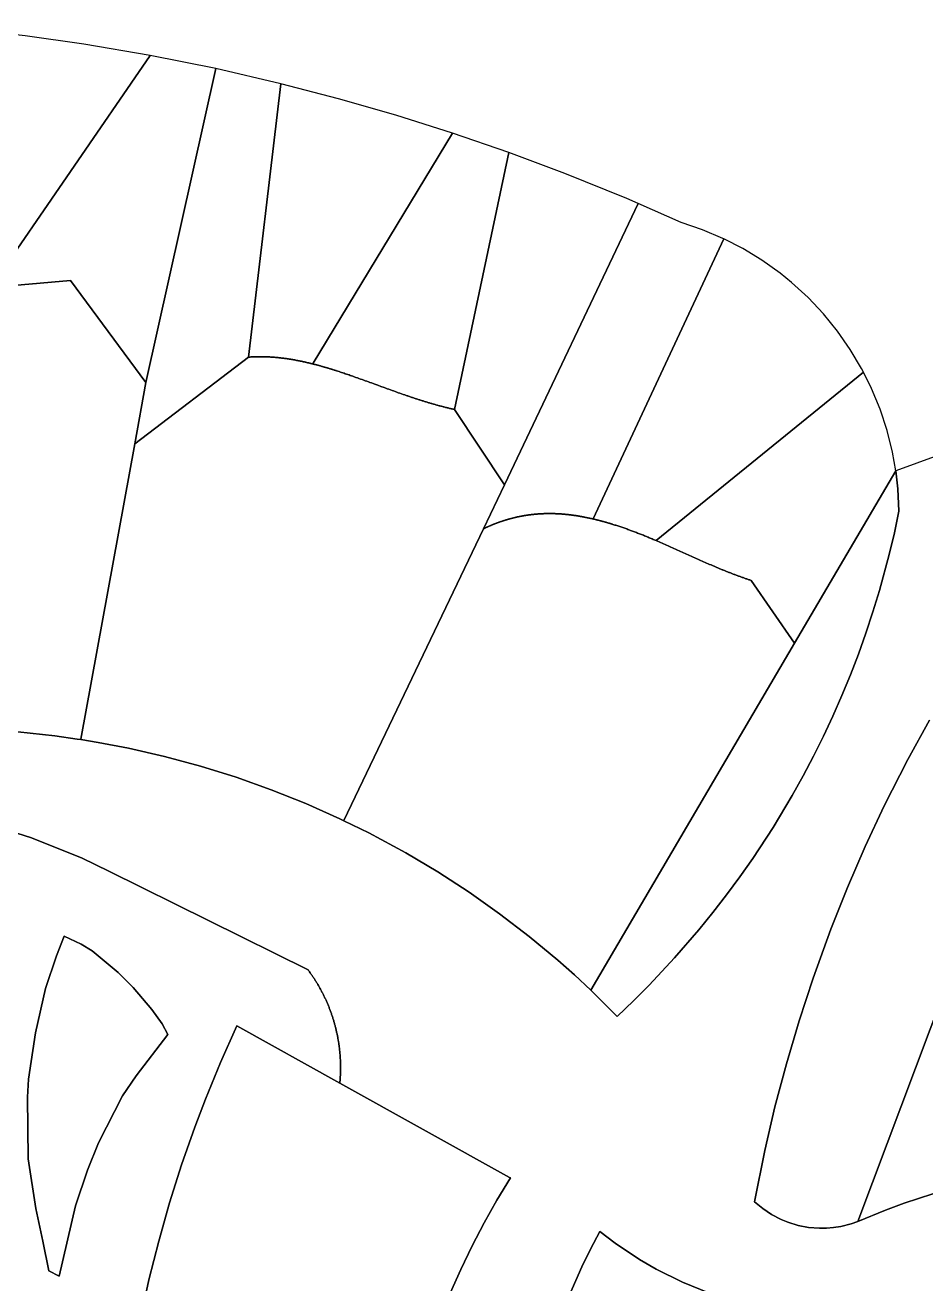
# Model space of a CAD drawing. Header units: millimetres. Extents: x 1811966 to 2218310, y 20519 to 471429.
# Drawn here: x 1899689 to 1981823, y 286002 to 400811 of the extents above; entities that cross this region are included whole.
import ezdxf

# ---------------------------------------------------------------- set-up
doc = ezdxf.new("R2010")
doc.units = ezdxf.units.MM
doc.layers.add('CLOSED_AREAS', color=7, linetype='Continuous')
doc.layers.add('REGION_HOLES', color=7, linetype='Continuous')

msp = doc.modelspace()

# ---------------------------------------------------------------- linework, layer by layer
at = {"layer": 'CLOSED_AREAS'}
for points in [[(1905052.523, 399067.082), (1899675.78, 399828.131), (1893605.659, 400516.951), (1890172.971, 400810.739), (1890165.855, 376329.182), (1896538.571, 376891.48), (1911075.353, 398044.219)], [(1911075.353, 398044.219), (1896538.571, 376891.48), (1903830.964, 377534.927), (1910698.964, 368211.233), (1917065.714, 396845.705)], [(1917065.714, 396845.705), (1910698.964, 368211.233), (1909676.713, 362611.605), (1920064.669, 370532.153), (1923018.468, 395472.564)], [(1933492.506, 392603.984), (1928274.131, 394106.34), (1923018.468, 395472.564), (1920064.669, 370532.153), (1920129.175, 370536.68), (1920193.661, 370540.911), (1920258.128, 370544.847), (1920322.574, 370548.488), (1920387.001, 370551.837), (1920451.409, 370554.896), (1920515.797, 370557.665), (1920580.166, 370560.147), (1920644.517, 370562.343), (1920708.848, 370564.255), (1920773.161, 370565.883), (1920837.456, 370567.231), (1920901.733, 370568.299), (1920965.991, 370569.09), (1921030.232, 370569.603), (1921094.456, 370569.842), (1921158.661, 370569.808), (1921222.85, 370569.503), (1921287.021, 370568.927), (1921351.176, 370568.083), (1921415.314, 370566.972), (1921479.435, 370565.595), (1921543.54, 370563.956), (1921607.629, 370562.054), (1921671.702, 370559.891), (1921735.759, 370557.47), (1921799.8, 370554.792), (1921863.826, 370551.857), (1921927.837, 370548.669), (1921991.832, 370545.228), (1922055.813, 370541.537), (1922119.779, 370537.596), (1922183.73, 370533.407), (1922247.667, 370528.972), (1922311.59, 370524.293), (1922375.499, 370519.371), (1922439.394, 370514.207), (1922503.276, 370508.804), (1922567.144, 370503.162), (1922630.998, 370497.284), (1922694.84, 370491.171), (1922758.668, 370484.824), (1922822.484, 370478.246), (1922886.288, 370471.437), (1922950.079, 370464.4), (1923013.857, 370457.136), (1923077.624, 370449.646), (1923141.379, 370441.933), (1923205.122, 370433.997), (1923268.854, 370425.84), (1923332.575, 370417.465), (1923396.284, 370408.872), (1923459.982, 370400.063), (1923523.67, 370391.04), (1923587.347, 370381.804), (1923651.014, 370372.357), (1923714.67, 370362.701), (1923778.317, 370352.836), (1923841.954, 370342.765), (1923905.581, 370332.49), (1923969.198, 370322.011), (1924032.806, 370311.331), (1924096.405, 370300.451), (1924159.995, 370289.372), (1924215.924, 370279.464), (1924271.845, 370269.406), (1924327.761, 370259.197), (1924383.669, 370248.838), (1924439.572, 370238.333), (1924495.468, 370227.68), (1924551.358, 370216.881), (1924607.243, 370205.938), (1924663.121, 370194.851), (1924718.994, 370183.622), (1924774.862, 370172.251), (1924830.723, 370160.74), (1924886.58, 370149.089), (1924942.431, 370137.301), (1924998.278, 370125.375), (1925054.119, 370113.313), (1925109.956, 370101.117), (1925165.788, 370088.786), (1925221.615, 370076.323), (1925277.438, 370063.728), (1925333.256, 370051.003), (1925389.071, 370038.148), (1925444.881, 370025.164), (1925500.687, 370012.053), (1925556.49, 369998.816), (1925612.289, 369985.454), (1925668.084, 369971.968), (1925723.876, 369958.359), (1925779.664, 369944.627), (1925835.449, 369930.775), (1925891.231, 369916.803), (1925947.01, 369902.713), (1925964.625, 369972.151), (1938670.072, 390966.524)], [(1938670.072, 390966.524), (1925964.625, 369972.151), (1925947.01, 369902.713), (1926003.479, 369888.327), (1926059.945, 369873.823), (1926116.408, 369859.2), (1926172.869, 369844.46), (1926229.327, 369829.604), (1926285.783, 369814.632), (1926342.237, 369799.548), (1926398.689, 369784.35), (1926455.139, 369769.041), (1926511.587, 369753.621), (1926568.034, 369738.093), (1926624.479, 369722.456), (1926680.922, 369706.712), (1926737.365, 369690.862), (1926793.806, 369674.907), (1926850.246, 369658.849), (1926906.686, 369642.688), (1926963.124, 369626.426), (1927019.562, 369610.063), (1927076, 369593.601), (1927132.437, 369577.041), (1927188.874, 369560.384), (1927245.31, 369543.632), (1927301.747, 369526.785), (1927358.184, 369509.844), (1927414.621, 369492.81), (1927471.059, 369475.686), (1927527.497, 369458.471), (1927583.936, 369441.167), (1927640.375, 369423.776), (1927696.816, 369406.297), (1927753.257, 369388.733), (1927809.7, 369371.084), (1927866.144, 369353.352), (1927922.589, 369335.537), (1927979.036, 369317.642), (1928035.484, 369299.666), (1928091.935, 369281.611), (1928204.841, 369245.269), (1928317.757, 369208.626), (1928430.682, 369171.688), (1928543.618, 369134.467), (1928656.566, 369096.97), (1928769.526, 369059.207), (1928882.5, 369021.186), (1928995.49, 368982.918), (1929108.495, 368944.41), (1929221.517, 368905.671), (1929334.556, 368866.712), (1929447.615, 368827.54), (1929560.694, 368788.164), (1929703.312, 368738.238), (1929845.965, 368688.02), (1929988.655, 368637.53), (1930131.385, 368586.785), (1930274.157, 368535.802), (1930416.972, 368484.601), (1930559.832, 368433.199), (1930702.741, 368381.615), (1930845.699, 368329.865), (1930988.709, 368277.969), (1931131.772, 368225.944), (1931274.892, 368173.809), (1931561.307, 368069.278), (1931847.97, 367964.521), (1932134.897, 367859.682), (1932422.105, 367754.905), (1932565.819, 367702.585), (1932709.61, 367650.335), (1932853.479, 367598.172), (1932997.429, 367546.115), (1933141.461, 367494.182), (1933285.577, 367442.391), (1933429.78, 367390.759), (1933574.072, 367339.305), (1933718.454, 367288.048), (1933862.929, 367237.004), (1934007.499, 367186.192), (1934152.165, 367135.63), (1934296.93, 367085.336), (1934369.351, 367060.295), (1934441.796, 367035.328), (1934514.268, 367010.437), (1934586.765, 366985.624), (1934659.289, 366960.892), (1934731.84, 366936.242), (1934804.417, 366911.678), (1934877.021, 366887.2), (1934949.652, 366862.813), (1935022.311, 366838.517), (1935094.997, 366814.315), (1935167.712, 366790.21), (1935240.455, 366766.203), (1935313.226, 366742.297), (1935386.027, 366718.494), (1935458.856, 366694.796), (1935531.715, 366671.206), (1935604.603, 366647.725), (1935677.521, 366624.357), (1935750.469, 366601.103), (1935823.447, 366577.966), (1935896.456, 366554.947), (1935969.496, 366532.05), (1936042.567, 366509.276), (1936115.669, 366486.627), (1936188.803, 366464.107), (1936261.969, 366441.716), (1936335.167, 366419.458), (1936408.397, 366397.335), (1936481.66, 366375.348), (1936554.956, 366353.501), (1936628.285, 366331.795), (1936701.648, 366310.232), (1936775.044, 366288.816), (1936848.474, 366267.547), (1936921.938, 366246.429), (1936995.436, 366225.464), (1937068.969, 366204.653), (1937142.538, 366184), (1937216.141, 366163.506), (1937289.78, 366143.174), (1937363.454, 366123.005), (1937437.165, 366103.003), (1937510.911, 366083.17), (1937584.695, 366063.507), (1937658.514, 366044.016), (1937732.371, 366024.702), (1937806.265, 366005.564), (1937880.197, 365986.606), (1937954.166, 365967.831), (1938028.174, 365949.239), (1938102.219, 365930.834), (1938176.304, 365912.617), (1938250.427, 365894.592), (1938324.588, 365876.76), (1938398.79, 365859.123), (1938473.03, 365841.684), (1938547.311, 365824.445), (1938621.632, 365807.408), (1938695.993, 365790.576), (1938770.394, 365773.95), (1938844.836, 365757.534), (1943803.333, 389195.053)], [(1954548.629, 384991.327), (1948888.824, 387290.777), (1943803.333, 389195.053), (1938844.836, 365757.534), (1943387.935, 358881.224), (1955576.896, 384540.095)], [(1955576.896, 384540.095), (1943387.935, 358881.224), (1941484.459, 354874.234), (1941524.94, 354893.787), (1941565.41, 354913.185), (1941605.867, 354932.427), (1941646.313, 354951.515), (1941686.747, 354970.448), (1941727.169, 354989.227), (1941767.58, 355007.852), (1941807.978, 355026.324), (1941848.365, 355044.642), (1941888.74, 355062.808), (1941929.103, 355080.822), (1941969.454, 355098.683), (1942009.793, 355116.393), (1942050.121, 355133.951), (1942090.437, 355151.359), (1942130.741, 355168.616), (1942171.034, 355185.722), (1942211.314, 355202.678), (1942251.583, 355219.485), (1942291.841, 355236.143), (1942332.086, 355252.652), (1942372.32, 355269.012), (1942412.542, 355285.224), (1942452.752, 355301.288), (1942492.951, 355317.204), (1942533.138, 355332.974), (1942573.313, 355348.596), (1942613.476, 355364.073), (1942653.628, 355379.403), (1942693.768, 355394.587), (1942733.897, 355409.626), (1942774.014, 355424.52), (1942814.119, 355439.269), (1942854.213, 355453.874), (1942894.295, 355468.334), (1942934.365, 355482.652), (1942974.424, 355496.825), (1943014.471, 355510.856), (1943054.506, 355524.744), (1943094.53, 355538.49), (1943134.543, 355552.095), (1943174.543, 355565.557), (1943214.532, 355578.878), (1943254.51, 355592.059), (1943294.476, 355605.099), (1943334.431, 355617.999), (1943374.373, 355630.759), (1943414.305, 355643.379), (1943454.225, 355655.861), (1943494.133, 355668.203), (1943534.03, 355680.408), (1943573.915, 355692.474), (1943613.789, 355704.402), (1943653.651, 355716.193), (1943693.502, 355727.847), (1943733.341, 355739.365), (1943773.169, 355750.746), (1943812.985, 355761.991), (1943852.79, 355773.101), (1943892.584, 355784.075), (1943932.365, 355794.915), (1943972.136, 355805.619), (1944011.895, 355816.19), (1944051.643, 355826.627), (1944091.379, 355836.93), (1944131.104, 355847.1), (1944170.817, 355857.138), (1944210.519, 355867.042), (1944250.21, 355876.815), (1944289.889, 355886.456), (1944329.557, 355895.966), (1944369.213, 355905.344), (1944408.858, 355914.592), (1944448.492, 355923.709), (1944488.114, 355932.697), (1944527.725, 355941.555), (1944567.325, 355950.283), (1944606.913, 355958.883), (1944646.49, 355967.353), (1944686.056, 355975.696), (1944725.61, 355983.911), (1944765.153, 355991.998), (1944804.685, 355999.958), (1944844.206, 356007.791), (1944883.715, 356015.497), (1944923.213, 356023.078), (1944962.699, 356030.532), (1945002.175, 356037.861), (1945041.639, 356045.065), (1945081.092, 356052.144), (1945120.533, 356059.099), (1945159.964, 356065.93), (1945199.383, 356072.637), (1945238.791, 356079.221), (1945278.188, 356085.681), (1945317.573, 356092.019), (1945356.947, 356098.235), (1945396.311, 356104.329), (1945435.662, 356110.301), (1945475.003, 356116.152), (1945514.333, 356121.882), (1945553.651, 356127.491), (1945592.958, 356132.98), (1945632.255, 356138.349), (1945671.54, 356143.599), (1945710.813, 356148.73), (1945750.076, 356153.741), (1945789.328, 356158.635), (1945828.568, 356163.41), (1945867.797, 356168.067), (1945907.016, 356172.607), (1945946.223, 356177.03), (1945985.419, 356181.336), (1946024.604, 356185.526), (1946063.778, 356189.6), (1946102.94, 356193.558), (1946142.092, 356197.401), (1946181.233, 356201.129), (1946220.362, 356204.742), (1946259.481, 356208.241), (1946298.589, 356211.626), (1946337.685, 356214.898), (1946376.771, 356218.056), (1946415.845, 356221.101), (1946454.909, 356224.034), (1946493.961, 356226.855), (1946533.003, 356229.564), (1946572.033, 356232.161), (1946611.053, 356234.647), (1946650.061, 356237.023), (1946689.059, 356239.288), (1946728.046, 356241.443), (1946767.021, 356243.488), (1946805.986, 356245.424), (1946844.94, 356247.251), (1946883.883, 356248.97), (1946922.815, 356250.58), (1946961.736, 356252.082), (1947000.646, 356253.476), (1947039.545, 356254.763), (1947078.433, 356255.943), (1947117.311, 356257.017), (1947156.177, 356257.984), (1947195.033, 356258.846), (1947233.878, 356259.602), (1947272.712, 356260.252), (1947311.535, 356260.798), (1947350.347, 356261.24), (1947389.149, 356261.577), (1947427.939, 356261.811), (1947466.719, 356261.941), (1947505.488, 356261.968), (1947544.246, 356261.893), (1947582.993, 356261.715), (1947621.73, 356261.435), (1947660.456, 356261.053), (1947699.171, 356260.57), (1947737.875, 356259.986), (1947776.568, 356259.301), (1947815.251, 356258.517), (1947853.923, 356257.632), (1947892.584, 356256.647), (1947931.234, 356255.564), (1947969.874, 356254.381), (1948008.503, 356253.1), (1948047.121, 356251.721), (1948085.729, 356250.244), (1948124.326, 356248.67), (1948162.912, 356246.998), (1948201.487, 356245.23), (1948240.052, 356243.365), (1948278.606, 356241.404), (1948317.149, 356239.348), (1948355.682, 356237.196), (1948394.204, 356234.949), (1948432.715, 356232.607), (1948471.216, 356230.171), (1948509.706, 356227.641), (1948548.186, 356225.017), (1948586.654, 356222.3), (1948625.113, 356219.491), (1948663.56, 356216.588), (1948701.997, 356213.594), (1948740.424, 356210.507), (1948778.84, 356207.329), (1948817.245, 356204.06), (1948855.639, 356200.7), (1948894.024, 356197.249), (1948932.397, 356193.709), (1948970.76, 356190.078), (1949009.113, 356186.359), (1949047.454, 356182.55), (1949085.786, 356178.652), (1949124.107, 356174.666), (1949162.417, 356170.592), (1949200.717, 356166.43), (1949239.006, 356162.181), (1949277.285, 356157.845), (1949315.553, 356153.423), (1949353.811, 356148.914), (1949392.058, 356144.319), (1949430.295, 356139.638), (1949468.522, 356134.873), (1949506.738, 356130.022), (1949544.943, 356125.087), (1949583.138, 356120.068), (1949621.323, 356114.965), (1949659.497, 356109.778), (1949697.661, 356104.508), (1949735.814, 356099.156), (1949773.957, 356093.721), (1949812.09, 356088.204), (1949850.212, 356082.605), (1949888.324, 356076.925), (1949926.425, 356071.164), (1949964.516, 356065.322), (1950002.597, 356059.4), (1950040.667, 356053.398), (1950078.727, 356047.316), (1950116.777, 356041.155), (1950154.816, 356034.915), (1950192.845, 356028.596), (1950230.863, 356022.199), (1950268.872, 356015.725), (1950306.87, 356009.173), (1950344.857, 356002.543), (1950382.835, 355995.837), (1950420.802, 355989.054), (1950458.759, 355982.195), (1950496.705, 355975.261), (1950534.641, 355968.251), (1950572.567, 355961.165), (1950610.483, 355954.006), (1950648.389, 355946.771), (1950724.169, 355932.081), (1950799.908, 355917.097), (1950875.607, 355901.823), (1950951.264, 355886.261), (1951026.881, 355870.414), (1951102.458, 355854.285), (1951177.993, 355837.877), (1951253.488, 355821.192), (1951328.943, 355804.233), (1951404.357, 355787.004), (1951479.731, 355769.506), (1963415.115, 381314.16), (1963322.729, 381361.503), (1961448.462, 382154.885), (1959521.242, 382809.208)], [(1975970.888, 369486.471), (1974930.446, 371235.704), (1973764.97, 372904.232), (1972480.704, 374483.145), (1971084.516, 375964.014), (1969583.859, 377338.92), (1968529.324, 378193.001), (1966872.645, 379375.258), (1965134.018, 380433.302), (1963415.115, 381314.16), (1951479.731, 355769.506), (1951525.113, 355758.84), (1951570.487, 355748.082), (1951615.853, 355737.232), (1951661.21, 355726.29), (1951706.559, 355715.258), (1951751.899, 355704.134), (1951797.232, 355692.92), (1951842.556, 355681.616), (1951887.871, 355670.223), (1951933.179, 355658.74), (1951978.478, 355647.169), (1952023.769, 355635.509), (1952069.052, 355623.762), (1952114.327, 355611.927), (1952159.593, 355600.005), (1952204.852, 355587.997), (1952250.102, 355575.902), (1952295.344, 355563.721), (1952340.578, 355551.455), (1952385.804, 355539.104), (1952431.022, 355526.668), (1952476.232, 355514.149), (1952521.434, 355501.545), (1952566.628, 355488.858), (1952611.814, 355476.088), (1952656.992, 355463.236), (1952702.162, 355450.302), (1952747.324, 355437.285), (1952792.478, 355424.188), (1952837.625, 355411.01), (1952882.763, 355397.751), (1952927.894, 355384.412), (1952973.017, 355370.993), (1953018.132, 355357.495), (1953063.239, 355343.919), (1953108.339, 355330.264), (1953153.43, 355316.531), (1953198.514, 355302.72), (1953243.59, 355288.833), (1953288.659, 355274.868), (1953378.773, 355246.71), (1953468.856, 355218.25), (1953558.909, 355189.492), (1953648.932, 355160.438), (1953738.924, 355131.091), (1953828.887, 355101.456), (1953918.819, 355071.535), (1954008.722, 355041.331), (1954098.596, 355010.849), (1954188.439, 354980.091), (1954278.254, 354949.06), (1954368.039, 354917.76), (1954457.796, 354886.194), (1954547.523, 354854.366), (1954637.222, 354822.278), (1954726.892, 354789.934), (1954816.534, 354757.338), (1954906.148, 354724.492), (1954995.733, 354691.4), (1955085.29, 354658.065), (1955174.82, 354624.491), (1955264.322, 354590.68), (1955353.796, 354556.636), (1955443.243, 354522.363), (1955532.662, 354487.863), (1955622.055, 354453.141), (1955711.42, 354418.198), (1955800.759, 354383.039), (1955890.071, 354347.667), (1955979.356, 354312.084), (1956068.615, 354276.296), (1956157.848, 354240.304), (1956247.054, 354204.111), (1956336.235, 354167.722), (1956425.39, 354131.14), (1956514.519, 354094.367), (1956603.623, 354057.408), (1956692.701, 354020.265), (1956781.754, 353982.942), (1956870.782, 353945.442), (1956959.784, 353907.768), (1957048.762, 353869.923), (1957137.716, 353831.912), (1957226.645, 353793.737), (1976140.779, 369146.536)], [(1904754.451, 335642.764), (1904763.372, 335697.588), (1909676.713, 362611.605), (1910698.964, 368211.233), (1903830.964, 377534.927), (1896538.571, 376891.48), (1890165.855, 376329.182), (1886031.95, 375964.426), (1882186.025, 375625.079), (1874977.573, 368277.979), (1879054.19, 335767.27), (1881398.657, 336087.83), (1884778.275, 336414.719), (1888168.09, 336609.27), (1890204.713, 336662.348), (1892242.02, 336667.635), (1895636.016, 336570.262), (1899023.621, 336340.325), (1902399.639, 335978.142), (1904417.544, 335697.588)], [(1906356.909, 335382.001), (1909096.342, 334859.513), (1912406.785, 334104.775), (1915685.203, 333221.221), (1918926.584, 332210.206), (1922125.971, 331073.269), (1925278.466, 329812.164), (1928379.274, 328428.793), (1928745.267, 328249.131), (1928751.863, 328262.569), (1941484.459, 354874.234), (1943387.935, 358881.224), (1938844.836, 365757.534), (1938770.394, 365773.95), (1938695.993, 365790.576), (1938621.632, 365807.408), (1938547.311, 365824.445), (1938473.03, 365841.684), (1938398.79, 365859.123), (1938324.588, 365876.76), (1938250.427, 365894.592), (1938176.304, 365912.617), (1938102.219, 365930.834), (1938028.174, 365949.239), (1937954.166, 365967.831), (1937880.197, 365986.606), (1937806.265, 366005.564), (1937732.371, 366024.702), (1937658.514, 366044.016), (1937584.695, 366063.507), (1937510.911, 366083.17), (1937437.165, 366103.003), (1937363.454, 366123.005), (1937289.78, 366143.174), (1937216.141, 366163.506), (1937142.538, 366184), (1937068.969, 366204.653), (1936995.436, 366225.464), (1936921.938, 366246.429), (1936848.474, 366267.547), (1936775.044, 366288.816), (1936701.648, 366310.232), (1936628.285, 366331.795), (1936554.956, 366353.501), (1936481.66, 366375.348), (1936408.397, 366397.335), (1936335.167, 366419.458), (1936261.969, 366441.716), (1936188.803, 366464.107), (1936115.669, 366486.627), (1936042.567, 366509.276), (1935969.496, 366532.05), (1935896.456, 366554.947), (1935823.447, 366577.966), (1935750.469, 366601.103), (1935677.521, 366624.357), (1935604.603, 366647.725), (1935531.715, 366671.206), (1935458.856, 366694.796), (1935386.027, 366718.494), (1935313.226, 366742.297), (1935240.455, 366766.203), (1935167.712, 366790.21), (1935094.997, 366814.315), (1935022.311, 366838.517), (1934949.652, 366862.813), (1934877.021, 366887.2), (1934804.417, 366911.678), (1934731.84, 366936.242), (1934659.289, 366960.892), (1934586.765, 366985.624), (1934514.268, 367010.437), (1934441.796, 367035.328), (1934369.351, 367060.295), (1934296.93, 367085.336), (1934152.165, 367135.63), (1934007.499, 367186.192), (1933862.929, 367237.004), (1933718.454, 367288.048), (1933574.072, 367339.305), (1933429.78, 367390.759), (1933285.577, 367442.391), (1933141.461, 367494.182), (1932997.429, 367546.115), (1932853.479, 367598.172), (1932709.61, 367650.335), (1932565.819, 367702.585), (1932422.105, 367754.905), (1932134.897, 367859.682), (1931847.97, 367964.521), (1931561.307, 368069.278), (1931274.892, 368173.809), (1931131.772, 368225.944), (1930988.709, 368277.969), (1930845.699, 368329.865), (1930702.741, 368381.615), (1930559.832, 368433.199), (1930416.972, 368484.601), (1930274.157, 368535.802), (1930131.385, 368586.785), (1929988.655, 368637.53), (1929845.965, 368688.02), (1929703.312, 368738.238), (1929560.694, 368788.164), (1929447.615, 368827.54), (1929334.556, 368866.712), (1929221.517, 368905.671), (1929108.495, 368944.41), (1928995.49, 368982.918), (1928882.5, 369021.186), (1928769.526, 369059.207), (1928656.566, 369096.97), (1928543.618, 369134.467), (1928430.682, 369171.688), (1928317.757, 369208.626), (1928204.841, 369245.269), (1928091.935, 369281.611), (1928035.484, 369299.666), (1927979.036, 369317.642), (1927922.589, 369335.537), (1927866.144, 369353.352), (1927809.7, 369371.084), (1927753.257, 369388.733), (1927696.816, 369406.297), (1927640.375, 369423.776), (1927583.936, 369441.167), (1927527.497, 369458.471), (1927471.059, 369475.686), (1927414.621, 369492.81), (1927358.184, 369509.844), (1927301.747, 369526.785), (1927245.31, 369543.632), (1927188.874, 369560.384), (1927132.437, 369577.041), (1927076, 369593.601), (1927019.562, 369610.063), (1926963.124, 369626.426), (1926906.686, 369642.688), (1926850.246, 369658.849), (1926793.806, 369674.907), (1926737.365, 369690.862), (1926680.922, 369706.712), (1926624.479, 369722.456), (1926568.034, 369738.093), (1926511.587, 369753.621), (1926455.139, 369769.041), (1926398.689, 369784.35), (1926342.237, 369799.548), (1926285.783, 369814.632), (1926229.327, 369829.604), (1926172.869, 369844.46), (1926116.408, 369859.2), (1926059.945, 369873.823), (1926003.479, 369888.327), (1925947.01, 369902.713), (1925891.231, 369916.803), (1925835.449, 369930.775), (1925779.664, 369944.627), (1925723.876, 369958.359), (1925668.084, 369971.968), (1925612.289, 369985.454), (1925556.49, 369998.816), (1925500.687, 370012.053), (1925444.881, 370025.164), (1925389.071, 370038.148), (1925333.256, 370051.003), (1925277.438, 370063.728), (1925221.615, 370076.323), (1925165.788, 370088.786), (1925109.956, 370101.117), (1925054.119, 370113.313), (1924998.278, 370125.375), (1924942.431, 370137.301), (1924886.58, 370149.089), (1924830.723, 370160.74), (1924774.862, 370172.251), (1924718.994, 370183.622), (1924663.121, 370194.851), (1924607.243, 370205.938), (1924551.358, 370216.881), (1924495.468, 370227.68), (1924439.572, 370238.333), (1924383.669, 370248.838), (1924327.761, 370259.197), (1924271.845, 370269.406), (1924215.924, 370279.464), (1924159.995, 370289.372), (1924096.405, 370300.451), (1924032.806, 370311.331), (1923969.198, 370322.011), (1923905.581, 370332.49), (1923841.954, 370342.765), (1923778.317, 370352.836), (1923714.67, 370362.701), (1923651.014, 370372.357), (1923587.347, 370381.804), (1923523.67, 370391.04), (1923459.982, 370400.063), (1923396.284, 370408.872), (1923332.575, 370417.465), (1923268.854, 370425.84), (1923205.122, 370433.997), (1923141.379, 370441.933), (1923077.624, 370449.646), (1923013.857, 370457.136), (1922950.079, 370464.4), (1922886.288, 370471.437), (1922822.484, 370478.246), (1922758.668, 370484.824), (1922694.84, 370491.171), (1922630.998, 370497.284), (1922567.144, 370503.162), (1922503.276, 370508.804), (1922439.394, 370514.207), (1922375.499, 370519.371), (1922311.59, 370524.293), (1922247.667, 370528.972), (1922183.73, 370533.407), (1922119.779, 370537.596), (1922055.813, 370541.537), (1921991.832, 370545.228), (1921927.837, 370548.669), (1921863.826, 370551.857), (1921799.8, 370554.792), (1921735.759, 370557.47), (1921671.702, 370559.891), (1921607.629, 370562.054), (1921543.54, 370563.956), (1921479.435, 370565.595), (1921415.314, 370566.972), (1921351.176, 370568.083), (1921287.021, 370568.927), (1921222.85, 370569.503), (1921158.661, 370569.808), (1921094.456, 370569.842), (1921030.232, 370569.603), (1920965.991, 370569.09), (1920901.733, 370568.299), (1920837.456, 370567.231), (1920773.161, 370565.883), (1920708.848, 370564.255), (1920644.517, 370562.343), (1920580.166, 370560.147), (1920515.797, 370557.665), (1920451.409, 370554.896), (1920387.001, 370551.837), (1920322.574, 370548.488), (1920258.128, 370544.847), (1920193.661, 370540.911), (1920129.175, 370536.68), (1920064.669, 370532.153), (1909676.713, 362611.605), (1904763.372, 335697.588), (1904754.451, 335642.764)], [(1978781.855, 361875.055), (1978290.002, 363849.998), (1977655.172, 365783.723), (1976880.759, 367665.908), (1976140.779, 369146.536), (1957226.645, 353793.737), (1957362.357, 353735.199), (1957498.034, 353676.391), (1957633.677, 353617.328), (1957769.288, 353558.026), (1957904.868, 353498.502), (1958040.419, 353438.77), (1958175.941, 353378.847), (1958311.437, 353318.748), (1958446.908, 353258.489), (1958582.355, 353198.087), (1958717.78, 353137.556), (1958853.184, 353076.913), (1958988.569, 353016.173), (1959123.936, 352955.352), (1959394.621, 352833.532), (1959935.838, 352589.617), (1960206.394, 352467.775), (1960476.929, 352346.178), (1960612.192, 352285.511), (1960747.455, 352224.953), (1960882.718, 352164.52), (1961017.984, 352104.227), (1961153.252, 352044.09), (1961288.526, 351984.125), (1961423.807, 351924.348), (1961559.095, 351864.775), (1961694.392, 351805.421), (1961829.7, 351746.302), (1961965.02, 351687.434), (1962100.354, 351628.832), (1962235.702, 351570.514), (1962371.067, 351512.493), (1962438.756, 351483.6), (1962506.45, 351454.787), (1962574.149, 351426.057), (1962641.852, 351397.411), (1962709.561, 351368.852), (1962777.275, 351340.381), (1962844.995, 351312), (1962912.72, 351283.712), (1962980.451, 351255.518), (1963048.189, 351227.42), (1963115.932, 351199.421), (1963183.682, 351171.522), (1963251.439, 351143.725), (1963319.202, 351116.032), (1963386.972, 351088.446), (1963454.75, 351060.968), (1963522.535, 351033.599), (1963590.327, 351006.343), (1963658.127, 350979.201), (1963725.935, 350952.176), (1963793.751, 350925.268), (1963861.575, 350898.48), (1963929.408, 350871.814), (1963997.249, 350845.272), (1964065.099, 350818.856), (1964132.957, 350792.568), (1964200.825, 350766.41), (1964268.702, 350740.384), (1964336.589, 350714.491), (1964404.486, 350688.735), (1964472.392, 350663.116), (1964540.308, 350637.637), (1964608.234, 350612.299), (1964676.171, 350587.106), (1964744.118, 350562.058), (1964812.076, 350537.157), (1964880.045, 350512.407), (1964948.025, 350487.808), (1965016.017, 350463.362), (1965084.019, 350439.072), (1965152.034, 350414.94), (1965220.06, 350390.967), (1965288.098, 350367.155), (1965356.148, 350343.507), (1965424.211, 350320.025), (1965492.286, 350296.71), (1965560.374, 350273.564), (1965628.475, 350250.59), (1965696.589, 350227.789), (1965764.716, 350205.163), (1965832.856, 350182.714), (1965901.01, 350160.445), (1969846.024, 344430.304), (1979084.136, 360167.256)], [(1953685.388, 310400.006), (1955156.117, 311808.247), (1956593.238, 313250.757), (1958911.624, 315728.924), (1961130.893, 318296.215), (1962413.451, 319877.737), (1963658.378, 321489.052), (1964864.981, 323129.257), (1966032.599, 324797.444), (1967890.221, 327637.417), (1969634.886, 330548.138), (1970626.328, 332326.685), (1971575.572, 334128.096), (1972482.105, 335951.381), (1973345.415, 337795.526), (1974165.022, 339659.506), (1974940.471, 341542.283), (1975671.342, 343442.81), (1976357.2, 345360.039), (1976997.692, 347292.898), (1977592.455, 349240.305), (1978481.216, 352515.408), (1978952.483, 354496.344), (1979376.926, 356487.83), (1979277.092, 358520.648), (1979084.136, 360167.256), (1969846.024, 344430.304), (1951269.915, 312786.246)], [(1931022.462, 327131.277), (1934406.911, 325303.936), (1937324.537, 323567.224), (1940172.052, 321717.815), (1942945.105, 319758.502), (1945639.458, 317692.315), (1948250.998, 315522.399), (1949776.503, 314172.021), (1951269.915, 312786.246), (1969846.024, 344430.304), (1965901.01, 350160.445), (1965832.856, 350182.714), (1965764.716, 350205.163), (1965696.589, 350227.789), (1965628.475, 350250.59), (1965560.374, 350273.564), (1965492.286, 350296.71), (1965424.211, 350320.025), (1965356.148, 350343.507), (1965288.098, 350367.155), (1965220.06, 350390.967), (1965152.034, 350414.94), (1965084.019, 350439.072), (1965016.017, 350463.362), (1964948.025, 350487.808), (1964880.045, 350512.407), (1964812.076, 350537.157), (1964744.118, 350562.058), (1964676.171, 350587.106), (1964608.234, 350612.299), (1964540.308, 350637.637), (1964472.392, 350663.116), (1964404.486, 350688.735), (1964336.589, 350714.491), (1964268.702, 350740.384), (1964200.825, 350766.41), (1964132.957, 350792.568), (1964065.099, 350818.856), (1963997.249, 350845.272), (1963929.408, 350871.814), (1963861.575, 350898.48), (1963793.751, 350925.268), (1963725.935, 350952.176), (1963658.127, 350979.201), (1963590.327, 351006.343), (1963522.535, 351033.599), (1963454.75, 351060.968), (1963386.972, 351088.446), (1963319.202, 351116.032), (1963251.439, 351143.725), (1963183.682, 351171.522), (1963115.932, 351199.421), (1963048.189, 351227.42), (1962980.451, 351255.518), (1962912.72, 351283.712), (1962844.995, 351312), (1962777.275, 351340.381), (1962709.561, 351368.852), (1962641.852, 351397.411), (1962574.149, 351426.057), (1962506.45, 351454.787), (1962438.756, 351483.6), (1962371.067, 351512.493), (1962235.702, 351570.514), (1962100.354, 351628.832), (1961965.02, 351687.434), (1961829.7, 351746.302), (1961694.392, 351805.421), (1961559.095, 351864.775), (1961423.807, 351924.348), (1961288.526, 351984.125), (1961153.252, 352044.09), (1961017.984, 352104.227), (1960882.718, 352164.52), (1960747.455, 352224.953), (1960612.192, 352285.511), (1960476.929, 352346.178), (1960206.394, 352467.775), (1959935.838, 352589.617), (1959394.621, 352833.532), (1959123.936, 352955.352), (1958988.569, 353016.173), (1958853.184, 353076.913), (1958717.78, 353137.556), (1958582.355, 353198.087), (1958446.908, 353258.489), (1958311.437, 353318.748), (1958175.941, 353378.847), (1958040.419, 353438.77), (1957904.868, 353498.502), (1957769.288, 353558.026), (1957633.677, 353617.328), (1957498.034, 353676.391), (1957362.357, 353735.199), (1957226.645, 353793.737), (1957137.716, 353831.912), (1957048.762, 353869.923), (1956959.784, 353907.768), (1956870.782, 353945.442), (1956781.754, 353982.942), (1956692.701, 354020.265), (1956603.623, 354057.408), (1956514.519, 354094.367), (1956425.39, 354131.14), (1956336.235, 354167.722), (1956247.054, 354204.111), (1956157.848, 354240.304), (1956068.615, 354276.296), (1955979.356, 354312.084), (1955890.071, 354347.667), (1955800.759, 354383.039), (1955711.42, 354418.198), (1955622.055, 354453.141), (1955532.662, 354487.863), (1955443.243, 354522.363), (1955353.796, 354556.636), (1955264.322, 354590.68), (1955174.82, 354624.491), (1955085.29, 354658.065), (1954995.733, 354691.4), (1954906.148, 354724.492), (1954816.534, 354757.338), (1954726.892, 354789.934), (1954637.222, 354822.278), (1954547.523, 354854.366), (1954457.796, 354886.194), (1954368.039, 354917.76), (1954278.254, 354949.06), (1954188.439, 354980.091), (1954098.596, 355010.849), (1954008.722, 355041.331), (1953918.819, 355071.535), (1953828.887, 355101.456), (1953738.924, 355131.091), (1953648.932, 355160.438), (1953558.909, 355189.492), (1953468.856, 355218.25), (1953378.773, 355246.71), (1953288.659, 355274.868), (1953243.59, 355288.833), (1953198.514, 355302.72), (1953153.43, 355316.531), (1953108.339, 355330.264), (1953063.239, 355343.919), (1953018.132, 355357.495), (1952973.017, 355370.993), (1952927.894, 355384.412), (1952882.763, 355397.751), (1952837.625, 355411.01), (1952792.478, 355424.188), (1952747.324, 355437.285), (1952702.162, 355450.302), (1952656.992, 355463.236), (1952611.814, 355476.088), (1952566.628, 355488.858), (1952521.434, 355501.545), (1952476.232, 355514.149), (1952431.022, 355526.668), (1952385.804, 355539.104), (1952340.578, 355551.455), (1952295.344, 355563.721), (1952250.102, 355575.902), (1952204.852, 355587.997), (1952159.593, 355600.005), (1952114.327, 355611.927), (1952069.052, 355623.762), (1952023.769, 355635.509), (1951978.478, 355647.169), (1951933.179, 355658.74), (1951887.871, 355670.223), (1951842.556, 355681.616), (1951797.232, 355692.92), (1951751.899, 355704.134), (1951706.559, 355715.258), (1951661.21, 355726.29), (1951615.853, 355737.232), (1951570.487, 355748.082), (1951525.113, 355758.84), (1951479.731, 355769.506), (1951404.357, 355787.004), (1951328.943, 355804.233), (1951253.488, 355821.192), (1951177.993, 355837.877), (1951102.458, 355854.285), (1951026.881, 355870.414), (1950951.264, 355886.261), (1950875.607, 355901.823), (1950799.908, 355917.097), (1950724.169, 355932.081), (1950648.389, 355946.771), (1950610.483, 355954.006), (1950572.567, 355961.165), (1950534.641, 355968.251), (1950496.705, 355975.261), (1950458.759, 355982.195), (1950420.802, 355989.054), (1950382.835, 355995.837), (1950344.857, 356002.543), (1950306.87, 356009.173), (1950268.872, 356015.725), (1950230.863, 356022.199), (1950192.845, 356028.596), (1950154.816, 356034.915), (1950116.777, 356041.155), (1950078.727, 356047.316), (1950040.667, 356053.398), (1950002.597, 356059.4), (1949964.516, 356065.322), (1949926.425, 356071.164), (1949888.324, 356076.925), (1949850.212, 356082.605), (1949812.09, 356088.204), (1949773.957, 356093.721), (1949735.814, 356099.156), (1949697.661, 356104.508), (1949659.497, 356109.778), (1949621.323, 356114.965), (1949583.138, 356120.068), (1949544.943, 356125.087), (1949506.738, 356130.022), (1949468.522, 356134.873), (1949430.295, 356139.638), (1949392.058, 356144.319), (1949353.811, 356148.914), (1949315.553, 356153.423), (1949277.285, 356157.845), (1949239.006, 356162.181), (1949200.717, 356166.43), (1949162.417, 356170.592), (1949124.107, 356174.666), (1949085.786, 356178.652), (1949047.454, 356182.55), (1949009.113, 356186.359), (1948970.76, 356190.078), (1948932.397, 356193.709), (1948894.024, 356197.249), (1948855.639, 356200.7), (1948817.245, 356204.06), (1948778.84, 356207.329), (1948740.424, 356210.507), (1948701.997, 356213.594), (1948663.56, 356216.588), (1948625.113, 356219.491), (1948586.654, 356222.3), (1948548.186, 356225.017), (1948509.706, 356227.641), (1948471.216, 356230.171), (1948432.715, 356232.607), (1948394.204, 356234.949), (1948355.682, 356237.196), (1948317.149, 356239.348), (1948278.606, 356241.404), (1948240.052, 356243.365), (1948201.487, 356245.23), (1948162.912, 356246.998), (1948124.326, 356248.67), (1948085.729, 356250.244), (1948047.121, 356251.721), (1948008.503, 356253.1), (1947969.874, 356254.381), (1947931.234, 356255.564), (1947892.584, 356256.647), (1947853.923, 356257.632), (1947815.251, 356258.517), (1947776.568, 356259.301), (1947737.875, 356259.986), (1947699.171, 356260.57), (1947660.456, 356261.053), (1947621.73, 356261.435), (1947582.993, 356261.715), (1947544.246, 356261.893), (1947505.488, 356261.968), (1947466.719, 356261.941), (1947427.939, 356261.811), (1947389.149, 356261.577), (1947350.347, 356261.24), (1947311.535, 356260.798), (1947272.712, 356260.252), (1947233.878, 356259.602), (1947195.033, 356258.846), (1947156.177, 356257.984), (1947117.311, 356257.017), (1947078.433, 356255.943), (1947039.545, 356254.763), (1947000.646, 356253.476), (1946961.736, 356252.082), (1946922.815, 356250.58), (1946883.883, 356248.97), (1946844.94, 356247.251), (1946805.986, 356245.424), (1946767.021, 356243.488), (1946728.046, 356241.443), (1946689.059, 356239.288), (1946650.061, 356237.023), (1946611.053, 356234.647), (1946572.033, 356232.161), (1946533.003, 356229.564), (1946493.961, 356226.855), (1946454.909, 356224.034), (1946415.845, 356221.101), (1946376.771, 356218.056), (1946337.685, 356214.898), (1946298.589, 356211.626), (1946259.481, 356208.241), (1946220.362, 356204.742), (1946181.233, 356201.129), (1946142.092, 356197.401), (1946102.94, 356193.558), (1946063.778, 356189.6), (1946024.604, 356185.526), (1945985.419, 356181.336), (1945946.223, 356177.03), (1945907.016, 356172.607), (1945867.797, 356168.067), (1945828.568, 356163.41), (1945789.328, 356158.635), (1945750.076, 356153.741), (1945710.813, 356148.73), (1945671.54, 356143.599), (1945632.255, 356138.349), (1945592.958, 356132.98), (1945553.651, 356127.491), (1945514.333, 356121.882), (1945475.003, 356116.152), (1945435.662, 356110.301), (1945396.311, 356104.329), (1945356.947, 356098.235), (1945317.573, 356092.019), (1945278.188, 356085.681), (1945238.791, 356079.221), (1945199.383, 356072.637), (1945159.964, 356065.93), (1945120.533, 356059.099), (1945081.092, 356052.144), (1945041.639, 356045.065), (1945002.175, 356037.861), (1944962.699, 356030.532), (1944923.213, 356023.078), (1944883.715, 356015.497), (1944844.206, 356007.791), (1944804.685, 355999.958), (1944765.153, 355991.998), (1944725.61, 355983.911), (1944686.056, 355975.696), (1944646.49, 355967.353), (1944606.913, 355958.883), (1944567.325, 355950.283), (1944527.725, 355941.555), (1944488.114, 355932.697), (1944448.492, 355923.709), (1944408.858, 355914.592), (1944369.213, 355905.344), (1944329.557, 355895.966), (1944289.889, 355886.456), (1944250.21, 355876.815), (1944210.519, 355867.042), (1944170.817, 355857.138), (1944131.104, 355847.1), (1944091.379, 355836.93), (1944051.643, 355826.627), (1944011.895, 355816.19), (1943972.136, 355805.619), (1943932.365, 355794.915), (1943892.584, 355784.075), (1943852.79, 355773.101), (1943812.985, 355761.991), (1943773.169, 355750.746), (1943733.341, 355739.365), (1943693.502, 355727.847), (1943653.651, 355716.193), (1943613.789, 355704.402), (1943573.915, 355692.474), (1943534.03, 355680.408), (1943494.133, 355668.203), (1943454.225, 355655.861), (1943414.305, 355643.379), (1943374.373, 355630.759), (1943334.431, 355617.999), (1943294.476, 355605.099), (1943254.51, 355592.059), (1943214.532, 355578.878), (1943174.543, 355565.557), (1943134.543, 355552.095), (1943094.53, 355538.49), (1943054.506, 355524.744), (1943014.471, 355510.856), (1942974.424, 355496.825), (1942934.365, 355482.652), (1942894.295, 355468.334), (1942854.213, 355453.874), (1942814.119, 355439.269), (1942774.014, 355424.52), (1942733.897, 355409.626), (1942693.768, 355394.587), (1942653.628, 355379.403), (1942613.476, 355364.073), (1942573.313, 355348.596), (1942533.138, 355332.974), (1942492.951, 355317.204), (1942452.752, 355301.288), (1942412.542, 355285.224), (1942372.32, 355269.012), (1942332.086, 355252.652), (1942291.841, 355236.143), (1942251.583, 355219.485), (1942211.314, 355202.678), (1942171.034, 355185.722), (1942130.741, 355168.616), (1942090.437, 355151.359), (1942050.121, 355133.951), (1942009.793, 355116.393), (1941969.454, 355098.683), (1941929.103, 355080.822), (1941888.74, 355062.808), (1941848.365, 355044.642), (1941807.978, 355026.324), (1941767.58, 355007.852), (1941727.169, 354989.227), (1941686.747, 354970.448), (1941646.313, 354951.515), (1941605.867, 354932.427), (1941565.41, 354913.185), (1941524.94, 354893.787), (1941484.459, 354874.234), (1928751.863, 328262.569), (1928745.267, 328249.131)], [(1903250.331, 317709.3), (1902532.881, 315925.054), (1901541.644, 312949.971), (1900630.385, 308888.049), (1899988.881, 304678.436), (1899903.283, 303025.008), (1899960.96, 297403.352), (1900654.79, 292862.799), (1901305.835, 289888.657), (1901841.123, 287198.27), (1902797.487, 286685.934), (1904285.424, 293126.778), (1905369.522, 296374.667), (1906376.228, 298858.411), (1908570.47, 303134.696), (1909804.311, 304967.997), (1912702.223, 308729.332), (1912180.882, 309716.428), (1911240.219, 311031.424), (1909522.83, 313026.779), (1908166.38, 314409.079), (1905791.411, 316376.616), (1904805.443, 316992.49)]]:
    msp.add_lwpolyline(points, close=True, dxfattribs=at)
for points in [[(1984512.328, 362136.948), (1979084.136, 360167.256), (1979277.092, 358520.648), (1979376.926, 356487.83), (1978952.483, 354496.344), (1978481.216, 352515.408), (1977592.455, 349240.305), (1976997.692, 347292.898), (1976357.2, 345360.039), (1975671.342, 343442.81), (1974940.471, 341542.283), (1974165.022, 339659.506), (1973345.415, 337795.526), (1972482.105, 335951.381), (1971575.572, 334128.096), (1970626.328, 332326.685), (1969634.886, 330548.138), (1967890.221, 327637.417), (1966032.599, 324797.444), (1964864.981, 323129.257), (1963658.378, 321489.052), (1962413.451, 319877.737), (1961130.893, 318296.215), (1958911.624, 315728.924), (1956593.238, 313250.757), (1955156.117, 311808.247), (1953685.388, 310400.006), (1951269.915, 312786.246), (1949776.503, 314172.021), (1948250.998, 315522.399), (1945639.458, 317692.315), (1942945.105, 319758.502), (1940172.052, 321717.815), (1937324.537, 323567.224), (1934406.911, 325303.936), (1931022.462, 327131.277), (1928745.267, 328249.131), (1928379.274, 328428.793), (1925278.466, 329812.164), (1922125.971, 331073.269), (1918926.584, 332210.206), (1915685.203, 333221.221), (1912406.785, 334104.775), (1909096.342, 334859.513), (1906356.909, 335382.001), (1904754.451, 335642.764), (1904417.544, 335697.588), (1902399.639, 335978.142), (1899023.621, 336340.325)], [(1982451.929, 294219.227), (1979859.745, 293362.798), (1978154.065, 292727.694), (1975633.006, 291680.258), (1975015.674, 291465.552), (1974064.664, 291228.37), (1973418.806, 291128.035), (1972767.399, 291074.569), (1972113.828, 291068.258), (1971136.877, 291147.197), (1970174.19, 291331.325), (1969237.067, 291618.476), (1968631.949, 291865.524), (1967761.633, 292316.307), (1966945.17, 292858.561), (1966192.118, 293485.93), (1967130.277, 298156.969), (1968060.142, 302133.436), (1969105.244, 306081.192), (1970264.681, 309996.89), (1971537.498, 313877.225), (1973164.283, 318355.194), (1974678.908, 322147.67), (1976303.165, 325894.518), (1978035.673, 329592.537), (1980191.817, 333841.036), (1982153.75, 337422.623)], [(1982153.75, 337422.623), (1980191.817, 333841.036), (1978035.673, 329592.537), (1976303.165, 325894.518), (1974678.908, 322147.67), (1973164.283, 318355.194), (1971537.498, 313877.225), (1970264.681, 309996.89), (1969105.244, 306081.192), (1968060.142, 302133.436), (1967130.277, 298156.969), (1966192.118, 293485.93), (1966945.17, 292858.561), (1967761.633, 292316.307), (1968631.949, 291865.524), (1969237.067, 291618.476), (1970174.19, 291331.325), (1971136.877, 291147.197), (1972113.828, 291068.258), (1972767.399, 291074.569), (1973418.806, 291128.035), (1974064.664, 291228.37), (1975015.674, 291465.552), (1975633.006, 291680.258), (1992730.431, 337205.28)], [(1992730.431, 337205.28), (1975633.006, 291680.258), (1978154.065, 292727.694), (1979859.745, 293362.798), (1982451.929, 294219.227)], [(1910196.701, 282798.303), (1910977.049, 286351.534), (1911863.953, 289879.678), (1912856.591, 293379.546), (1913954.087, 296847.958), (1915155.438, 300281.783), (1916123.958, 302832.577), (1917504.379, 306198.411), (1918985.441, 309521.192), (1928380.935, 304304.342), (1928388.078, 304380.728), (1928394.826, 304457.149), (1928401.181, 304533.604), (1928407.142, 304610.091), (1928412.708, 304686.607), (1928417.88, 304763.151), (1928422.657, 304839.721), (1928427.04, 304916.314), (1928431.028, 304992.929), (1928434.621, 305069.564), (1928437.818, 305146.216), (1928440.621, 305222.883), (1928443.028, 305299.564), (1928445.04, 305376.256), (1928446.657, 305452.958), (1928447.879, 305529.667), (1928448.705, 305606.381), (1928449.135, 305683.098), (1928449.17, 305759.817), (1928448.81, 305836.535), (1928448.054, 305913.25), (1928446.903, 305989.96), (1928445.357, 306066.663), (1928443.415, 306143.357), (1928441.078, 306220.04), (1928438.346, 306296.71), (1928435.218, 306373.365), (1928431.696, 306450.003), (1928427.778, 306526.621), (1928423.466, 306603.218), (1928418.759, 306679.793), (1928413.657, 306756.341), (1928408.161, 306832.863), (1928402.27, 306909.355), (1928395.986, 306985.816), (1928389.307, 307062.243), (1928382.234, 307138.635), (1928374.768, 307214.99), (1928366.908, 307291.305), (1928358.655, 307367.578), (1928350.009, 307443.808), (1928340.971, 307519.992), (1928331.539, 307596.129), (1928321.716, 307672.216), (1928311.5, 307748.252), (1928300.892, 307824.233), (1928289.893, 307900.159), (1928278.503, 307976.028), (1928266.722, 308051.837), (1928254.551, 308127.583), (1928241.989, 308203.267), (1928229.037, 308278.884), (1928215.695, 308354.434), (1928201.965, 308429.914), (1928187.845, 308505.322), (1928173.337, 308580.656), (1928158.441, 308655.915), (1928143.157, 308731.096), (1928127.486, 308806.197), (1928111.428, 308881.216), (1928094.984, 308956.151), (1928078.153, 309031.001), (1928060.937, 309105.763), (1928043.336, 309180.436), (1928025.35, 309255.016), (1928006.98, 309329.503), (1927988.226, 309403.894), (1927969.089, 309478.188), (1927949.57, 309552.382), (1927929.668, 309626.474), (1927909.385, 309700.463), (1927888.72, 309774.346), (1927867.675, 309848.122), (1927846.25, 309921.788), (1927824.446, 309995.343), (1927802.262, 310068.784), (1927779.701, 310142.11), (1927756.762, 310215.319), (1927733.446, 310288.409), (1927709.753, 310361.378), (1927685.685, 310434.223), (1927661.241, 310506.944), (1927636.423, 310579.537), (1927611.231, 310652.002), (1927585.666, 310724.335), (1927559.729, 310796.536), (1927533.419, 310868.603), (1927506.739, 310940.533), (1927479.688, 311012.324), (1927452.267, 311083.975), (1927424.478, 311155.484), (1927396.32, 311226.848), (1927367.795, 311298.067), (1927338.903, 311369.137), (1927309.645, 311440.058), (1927280.023, 311510.827), (1927250.035, 311581.442), (1927219.684, 311651.902), (1927188.971, 311722.204), (1927157.895, 311792.347), (1927126.458, 311862.329), (1927094.661, 311932.148), (1927062.505, 312001.802), (1927029.99, 312071.29), (1926997.117, 312140.609), (1926963.887, 312209.758), (1926930.302, 312278.734), (1926896.361, 312347.537), (1926862.066, 312416.163), (1926827.418, 312484.612), (1926792.417, 312552.882), (1926757.065, 312620.97), (1926721.363, 312688.875), (1926685.311, 312756.595), (1926648.911, 312824.128), (1926612.162, 312891.473), (1926575.068, 312958.627), (1926537.627, 313025.59), (1926499.842, 313092.358), (1926461.714, 313158.931), (1926423.242, 313225.307), (1926384.429, 313291.483), (1926345.276, 313357.459), (1926305.783, 313423.231), (1926265.951, 313488.8), (1926225.782, 313554.162), (1926185.277, 313619.316), (1926144.436, 313684.26), (1926103.262, 313748.994), (1926061.754, 313813.514), (1926019.914, 313877.819), (1925977.743, 313941.908), (1925935.242, 314005.778), (1925892.413, 314069.429), (1925849.256, 314132.858), (1925805.773, 314196.064), (1925761.965, 314259.045), (1925717.832, 314321.799), (1925673.377, 314384.325), (1925628.6, 314446.621), (1925583.503, 314508.685), (1925538.086, 314570.516), (1925492.351, 314632.112), (1907317.612, 323641.197), (1904887.851, 324818.317), (1900270.097, 326674.397), (1898249.812, 327307.98)], [(1938452.397, 285148.258), (1939412.76, 287320.407), (1940443.245, 289460.202), (1941542.746, 291565.352), (1942710.113, 293633.646), (1943944.103, 295662.899), (1943850.137, 295715.065), (1928380.935, 304304.342), (1918985.441, 309521.192), (1917504.379, 306198.411), (1916123.958, 302832.577), (1915155.438, 300281.783), (1913954.087, 296847.958), (1912856.591, 293379.546), (1911863.953, 289879.678), (1910977.049, 286351.534), (1910196.701, 282798.303)], [(1962094.475, 285137.418), (1959626.71, 286140.333), (1957242.703, 287328.708), (1955706.785, 288220.601), (1953493.018, 289702.131), (1952082.818, 290781.877), (1951248.97, 289173.001), (1950459.211, 287542.023), (1949358.537, 285056.77)]]:
    msp.add_lwpolyline(points, dxfattribs=at)
at = {"layer": 'REGION_HOLES'}
for points in [[(1898249.812, 327307.98), (1900270.097, 326674.397), (1904887.851, 324818.317), (1907317.612, 323641.197), (1925492.351, 314632.112), (1925538.086, 314570.516), (1925583.503, 314508.685), (1925628.6, 314446.621), (1925673.377, 314384.325), (1925717.832, 314321.799), (1925761.965, 314259.045), (1925805.773, 314196.064), (1925849.256, 314132.858), (1925892.413, 314069.429), (1925935.242, 314005.778), (1925977.743, 313941.908), (1926019.914, 313877.819), (1926061.754, 313813.514), (1926103.262, 313748.994), (1926144.436, 313684.26), (1926185.277, 313619.316), (1926225.782, 313554.162), (1926265.951, 313488.8), (1926305.783, 313423.231), (1926345.276, 313357.459), (1926384.429, 313291.483), (1926423.242, 313225.307), (1926461.714, 313158.931), (1926499.842, 313092.358), (1926537.627, 313025.59), (1926575.068, 312958.627), (1926612.162, 312891.473), (1926648.911, 312824.128), (1926685.311, 312756.595), (1926721.363, 312688.875), (1926757.065, 312620.97), (1926792.417, 312552.882), (1926827.418, 312484.612), (1926862.066, 312416.163), (1926896.361, 312347.537), (1926930.302, 312278.734), (1926963.887, 312209.758), (1926997.117, 312140.609), (1927029.99, 312071.29), (1927062.505, 312001.802), (1927094.661, 311932.148), (1927126.458, 311862.329), (1927157.895, 311792.347), (1927188.971, 311722.204), (1927219.684, 311651.902), (1927250.035, 311581.442), (1927280.023, 311510.827), (1927309.645, 311440.058), (1927338.903, 311369.137), (1927367.795, 311298.067), (1927396.32, 311226.848), (1927424.478, 311155.484), (1927452.267, 311083.975), (1927479.688, 311012.324), (1927506.739, 310940.533), (1927533.419, 310868.603), (1927559.729, 310796.536), (1927585.666, 310724.335), (1927611.231, 310652.002), (1927636.423, 310579.537), (1927661.241, 310506.944), (1927685.685, 310434.223), (1927709.753, 310361.378), (1927733.446, 310288.409), (1927756.762, 310215.319), (1927779.701, 310142.11), (1927802.262, 310068.784), (1927824.446, 309995.343), (1927846.25, 309921.788), (1927867.675, 309848.122), (1927888.72, 309774.346), (1927909.385, 309700.463), (1927929.668, 309626.474), (1927949.57, 309552.382), (1927969.089, 309478.188), (1927988.226, 309403.894), (1928006.98, 309329.503), (1928025.35, 309255.016), (1928043.336, 309180.436), (1928060.937, 309105.763), (1928078.153, 309031.001), (1928094.984, 308956.151), (1928111.428, 308881.216), (1928127.486, 308806.197), (1928143.157, 308731.096), (1928158.441, 308655.915), (1928173.337, 308580.656), (1928187.845, 308505.322), (1928201.965, 308429.914), (1928215.695, 308354.434), (1928229.037, 308278.884), (1928241.989, 308203.267), (1928254.551, 308127.583), (1928266.722, 308051.837), (1928278.503, 307976.028), (1928289.893, 307900.159), (1928300.892, 307824.233), (1928311.5, 307748.252), (1928321.716, 307672.216), (1928331.539, 307596.129), (1928340.971, 307519.992), (1928350.009, 307443.808), (1928358.655, 307367.578), (1928366.908, 307291.305), (1928374.768, 307214.99), (1928382.234, 307138.635), (1928389.307, 307062.243), (1928395.986, 306985.816), (1928402.27, 306909.355), (1928408.161, 306832.863), (1928413.657, 306756.341), (1928418.759, 306679.793), (1928423.466, 306603.218), (1928427.778, 306526.621), (1928431.696, 306450.003), (1928435.218, 306373.365), (1928438.346, 306296.71), (1928441.078, 306220.04), (1928443.415, 306143.357), (1928445.357, 306066.663), (1928446.903, 305989.96), (1928448.054, 305913.25), (1928448.81, 305836.535), (1928449.17, 305759.817), (1928449.135, 305683.098), (1928448.705, 305606.381), (1928447.879, 305529.667), (1928446.657, 305452.958), (1928445.04, 305376.256), (1928443.028, 305299.564), (1928440.621, 305222.883), (1928437.818, 305146.216), (1928434.621, 305069.564), (1928431.028, 304992.929), (1928427.04, 304916.314), (1928422.657, 304839.721), (1928417.88, 304763.151), (1928412.708, 304686.607), (1928407.142, 304610.091), (1928401.181, 304533.604), (1928394.826, 304457.149), (1928388.078, 304380.728), (1928380.935, 304304.342), (1943850.137, 295715.065), (1943944.103, 295662.899), (1942710.113, 293633.646), (1941542.746, 291565.352), (1940443.245, 289460.202), (1939412.76, 287320.407), (1938452.397, 285148.258)], [(1949358.537, 285056.77), (1950459.211, 287542.023), (1951248.97, 289173.001), (1952082.818, 290781.877), (1953493.018, 289702.131), (1955706.785, 288220.601), (1957242.703, 287328.708), (1959626.71, 286140.333), (1962094.475, 285137.418)]]:
    msp.add_lwpolyline(points, dxfattribs=at)
msp.add_lwpolyline([(1904805.443, 316992.49), (1905791.411, 316376.616), (1908166.38, 314409.079), (1909522.83, 313026.779), (1911240.219, 311031.424), (1912180.882, 309716.428), (1912702.223, 308729.332), (1909804.311, 304967.997), (1908570.47, 303134.696), (1906376.228, 298858.411), (1905369.522, 296374.667), (1904285.424, 293126.778), (1902797.487, 286685.934), (1901841.123, 287198.27), (1901305.835, 289888.657), (1900654.79, 292862.799), (1899960.96, 297403.352), (1899903.283, 303025.008), (1899988.881, 304678.436), (1900630.385, 308888.049), (1901541.644, 312949.971), (1902532.881, 315925.054), (1903250.331, 317709.3)], close=True, dxfattribs=at)

doc.saveas('drawing.dxf')
